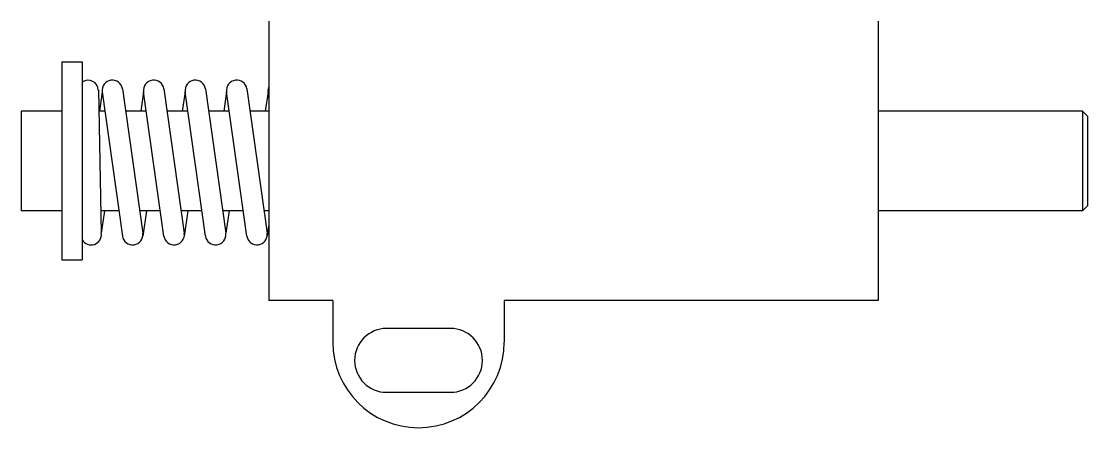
# Model space of a CAD drawing. Header units: inches. Extents: x -1 to 66.5, y -11.9 to 25.2.
# Drawn here: x 56.198 to 58.3, y 14.388 to 15.19 of the extents above; entities that cross this region are included whole.
import ezdxf

# ---------------------------------------------------------------- set-up
doc = ezdxf.new("R2010")
doc.units = ezdxf.units.IN
doc.header["$MEASUREMENT"] = 0
doc.layers.add('Solenoid', color=6, linetype='Continuous')

msp = doc.modelspace()

# ---------------------------------------------------------------- linework, layer by layer
at = {"layer": 'Solenoid'}
for p, q in [((56.6859, 15.1904), (56.6859, 14.6394)), ((57.8869, 15.1904), (57.8869, 14.6394)), ((56.2779, 15.1104), (56.2779, 14.7194)), ((56.2779, 15.1104), (56.3179, 15.1104)), ((56.3179, 15.1104), (56.3179, 14.7194)), ((56.3179, 15.0705), (56.3179, 14.7593)), ((56.3498, 15.0543), (56.3556, 14.7721)), ((56.3572, 15.0513), (56.3517, 15.0133)), ((56.3572, 15.0513), (56.3973, 14.7665)), ((56.3973, 15.0569), (56.4374, 14.7721)), ((56.439, 15.0513), (56.4334, 15.0133)), ((56.479, 14.7665), (56.439, 15.0513)), ((56.4791, 15.0569), (56.5191, 14.7721)), ((56.5207, 15.0513), (56.5152, 15.0133)), ((56.5207, 15.0513), (56.5152, 15.0133)), ((56.5608, 14.7665), (56.5207, 15.0513)), ((56.5608, 14.7665), (56.5207, 15.0513)), ((56.5608, 15.0569), (56.6009, 14.7721)), ((56.5608, 15.0569), (56.6009, 14.7721)), ((56.6025, 15.0513), (56.5969, 15.0133)), ((56.6425, 14.7665), (56.6025, 15.0513)), ((56.6426, 15.0569), (56.6826, 14.7721)), ((56.6843, 15.0513), (56.6787, 15.0133)), ((56.6843, 15.0513), (56.6787, 15.0133)), ((56.6859, 15.0395), (56.6843, 15.0513)), ((56.6859, 15.0395), (56.6843, 15.0513)), ((56.1979, 15.0133), (56.1979, 14.8165)), ((56.2779, 15.0133), (56.1979, 15.0133)), ((56.3626, 15.0133), (56.3506, 15.0133)), ((56.4443, 15.0133), (56.4035, 15.0133)), ((56.5261, 15.0133), (56.4852, 15.0133)), ((56.6078, 15.0133), (56.567, 15.0133)), ((56.6859, 15.0133), (56.6487, 15.0133)), ((58.2899, 15.0133), (57.8869, 15.0133)), ((58.2899, 15.0133), (58.2899, 14.8165)), ((58.2899, 15.0133), (58.2999, 15.0033)), ((58.2999, 15.0033), (58.2999, 14.8265)), ((58.2899, 14.8165), (58.2999, 14.8265)), ((56.2779, 14.8165), (56.1979, 14.8165)), ((56.3902, 14.8165), (56.3547, 14.8165)), ((56.3621, 14.8165), (56.3556, 14.7721)), ((56.472, 14.8165), (56.4311, 14.8165)), ((56.4445, 14.8165), (56.4373, 14.7664)), ((56.5537, 14.8165), (56.5129, 14.8165)), ((56.5263, 14.8165), (56.5191, 14.7664)), ((56.6355, 14.8165), (56.5946, 14.8165)), ((56.6074, 14.8165), (56.6009, 14.7721)), ((56.6859, 14.8165), (56.6764, 14.8165)), ((58.2899, 14.8165), (57.8869, 14.8165)), ((56.6859, 14.7895), (56.6826, 14.7664)), ((56.2779, 14.7194), (56.3179, 14.7194)), ((56.8119, 14.6394), (56.6859, 14.6394)), ((56.8119, 14.6394), (56.8119, 14.5574)), ((57.8869, 14.6394), (57.1499, 14.6394)), ((57.1499, 14.6394), (57.1499, 14.5574)), ((57.0439, 14.5842), (56.9179, 14.5842)), ((56.9179, 14.4582), (57.0439, 14.4582))]:
    msp.add_line(p, q, dxfattribs=at)
for centre, radius, start, end in [((56.3295, 15.0539), 0.0202, 1, 125.0346), ((56.3773, 15.0541), 0.0202, 8, 188), ((56.459, 15.0541), 0.0202, 8, 188), ((56.5408, 15.0541), 0.0202, 8, 188), ((56.5408, 15.0541), 0.0202, 8, 188), ((56.6226, 15.0541), 0.0202, 8, 188), ((56.7043, 15.0541), 0.0202, 155.2412, 188), ((56.7043, 15.0541), 0.0202, 155.2412, 188), ((56.3355, 14.7693), 0.0202, 209.4652, 7.9961), ((56.4173, 14.7693), 0.0202, 188, 7.9961), ((56.4991, 14.7693), 0.0202, 188, 7.9961), ((56.5808, 14.7693), 0.0202, 188, 7.9961), ((56.5808, 14.7693), 0.0202, 188, 7.9961), ((56.6626, 14.7693), 0.0202, 188, 7.9961), ((56.9179, 14.5212), 0.063, 90, 270), ((57.0439, 14.5212), 0.063, 270, 90), ((56.9809, 14.5574), 0.169, 180, 0)]:
    msp.add_arc(centre, radius, start, end, dxfattribs=at)

doc.saveas('drawing.dxf')
